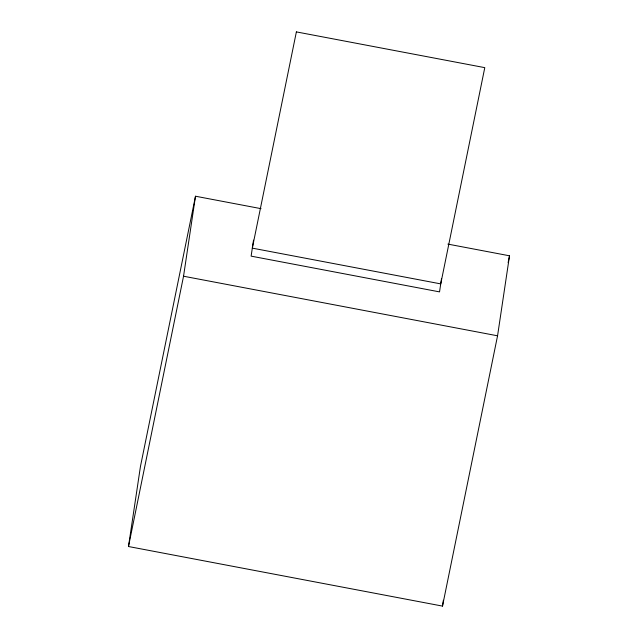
<?xml version="1.0" encoding="UTF-8"?>
<svg xmlns="http://www.w3.org/2000/svg" width="638" height="638" viewBox="0 0 638 638"><rect width="100%" height="100%" fill="white"/><g stroke="black" fill="none" stroke-linecap="round" stroke-linejoin="round"><path stroke-width="0.96" d="M447.892 244.107L509.515 255.798L497.56 335.803L442.501 606.1L128.485 546.519L140.44 466.522L195.499 196.225L261.038 208.658M128.485 546.519L183.545 276.222L195.499 196.225M253.517 240.135L251.125 256.141L439.542 291.885L441.512 278.71M442.501 606.1L443.378 600.246M508.127 262.633L509.515 255.798M183.545 276.222L497.56 335.803M296.375 31.9L252.321 248.142L440.738 283.886L484.784 67.644L296.375 31.9"/></g></svg>
